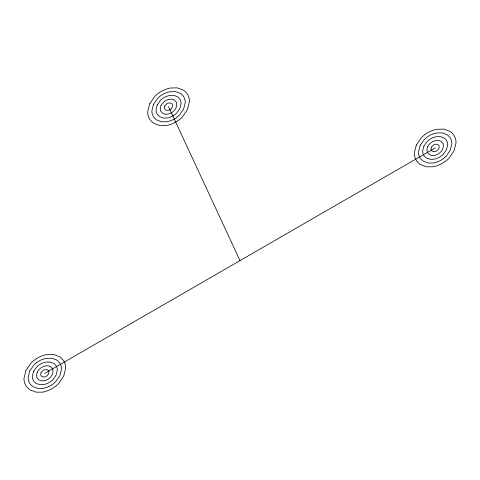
<?xml version="1.0" encoding="UTF-8"?>
<svg xmlns="http://www.w3.org/2000/svg" width="480" height="480" viewBox="0 0 480 480"><rect width="100%" height="100%" fill="white"/><g stroke="black" fill="none" stroke-linecap="round" stroke-linejoin="round"><path stroke-width="0.72" d="M44.82 373.308L435.18 147.936M168.558 106.692L240 260.622M25.968 370.392L24 378.204A38.634 22.302 0 0 0 25.302 384.576A24.666 14.238 0 0 0 30.054 389.922L36.072 392.16L42.684 392.16A26.19 15.12 0 0 0 51.966 388.704A38.634 22.302 0 0 0 58.614 383.556L63.672 376.224L65.64 368.418A38.634 22.302 0 0 0 64.338 362.04A24.666 14.238 0 0 0 59.586 356.7L53.568 354.456L46.416 354.66A24.666 14.238 0 0 0 37.674 357.918A38.634 22.302 0 0 0 31.026 363.06L25.968 370.392M29.736 370.974L28.164 377.226A30.906 17.844 0 0 0 29.208 382.326A19.734 11.394 0 0 0 33.006 386.598L37.818 388.392L43.11 388.386A20.952 12.096 0 0 0 50.538 385.626A30.906 17.844 0 0 0 55.854 381.504L59.904 375.642L61.476 369.396A30.906 17.844 0 0 0 60.432 364.296A19.734 11.394 0 0 0 56.634 360.018L51.822 358.224L46.098 358.392A19.734 11.394 0 0 0 39.102 360.996A30.906 17.844 0 0 0 33.786 365.112L29.736 370.974M33.51 371.562L32.328 376.242A23.178 13.38 0 0 0 33.108 380.07A14.802 8.544 0 0 0 35.958 383.274L39.57 384.618L43.536 384.618A15.714 9.072 0 0 0 49.104 382.542A23.178 13.38 0 0 0 53.094 379.458L56.13 375.06L57.312 370.374A23.178 13.38 0 0 0 56.532 366.546A14.802 8.544 0 0 0 53.682 363.342L50.07 361.998L45.78 362.118A14.802 8.544 0 0 0 40.536 364.074A23.178 13.38 0 0 0 36.546 367.158L33.51 371.562M37.278 372.144L36.492 375.264L37.014 377.814L38.91 379.956C45.528 383.484 55.02 376.068 52.626 368.802L50.73 366.666C45.75 364.074 39.624 367.476 37.278 372.144M41.052 372.726L40.656 374.286L40.914 375.564L41.868 376.632C45.174 378.396 49.92 374.688 48.726 371.058L47.772 369.984C45.282 368.688 42.222 370.392 41.052 372.726M149.706 103.776L147.738 111.582A38.634 22.302 0 0 0 149.04 117.96A24.666 14.238 0 0 0 153.792 123.3L159.81 125.544L166.422 125.538A26.19 15.12 0 0 0 175.704 122.082A38.634 22.302 0 0 0 182.352 116.94L187.41 109.608L189.378 101.796A38.634 22.302 0 0 0 188.076 95.424A24.666 14.238 0 0 0 183.33 90.078L177.306 87.84L170.154 88.044A24.666 14.238 0 0 0 161.418 91.296A38.634 22.302 0 0 0 154.764 96.444L149.706 103.776M153.474 104.358L151.902 110.604A30.906 17.844 0 0 0 152.946 115.704A19.734 11.394 0 0 0 156.744 119.982L161.562 121.776L166.848 121.77A20.952 12.096 0 0 0 174.276 119.004A30.906 17.844 0 0 0 179.592 114.888L183.642 109.026L185.214 102.774A30.906 17.844 0 0 0 184.176 97.674A19.734 11.394 0 0 0 180.372 93.402L175.56 91.608L169.836 91.77A19.734 11.394 0 0 0 162.846 94.374A30.906 17.844 0 0 0 157.524 98.496L153.474 104.358M157.248 104.94L156.066 109.626A23.178 13.38 0 0 0 156.846 113.454A14.802 8.544 0 0 0 159.696 116.658L163.308 118.002L167.28 118.002A15.714 9.072 0 0 0 172.848 115.926A23.178 13.38 0 0 0 176.838 112.842L179.868 108.438L181.05 103.758A23.178 13.38 0 0 0 180.27 99.93A14.802 8.544 0 0 0 177.42 96.726L173.808 95.382L169.518 95.502A14.802 8.544 0 0 0 164.274 97.458A23.178 13.38 0 0 0 160.284 100.542L157.248 104.94M161.016 105.522L160.23 108.648L160.752 111.198L162.654 113.334C169.272 116.862 178.764 109.452 176.364 102.186L174.468 100.044C169.488 97.452 163.368 100.86 161.016 105.522M164.79 106.11L164.394 107.67L164.658 108.942L165.606 110.016C168.912 111.78 173.658 108.072 172.464 104.436L171.51 103.368C169.026 102.072 165.96 103.776 164.79 106.11M416.328 145.02L414.36 152.832A38.634 22.302 0 0 0 415.662 159.204A24.666 14.238 0 0 0 420.414 164.55L426.432 166.788L433.044 166.788A26.19 15.12 0 0 0 442.326 163.332A38.634 22.302 0 0 0 448.974 158.184L454.032 150.852L456 143.046A38.634 22.302 0 0 0 454.698 136.668A24.666 14.238 0 0 0 449.946 131.328L443.928 129.084L436.776 129.288A24.666 14.238 0 0 0 428.034 132.546A38.634 22.302 0 0 0 421.386 137.688L416.328 145.02M420.096 145.602L418.524 151.848A30.906 17.844 0 0 0 419.568 156.954A19.734 11.394 0 0 0 423.366 161.226L428.178 163.02L433.47 163.014A20.952 12.096 0 0 0 440.898 160.254A30.906 17.844 0 0 0 446.214 156.132L450.264 150.27L451.836 144.024A30.906 17.844 0 0 0 450.792 138.924A19.734 11.394 0 0 0 446.994 134.646L442.182 132.852L436.458 133.02A19.734 11.394 0 0 0 429.462 135.624A30.906 17.844 0 0 0 424.146 139.74L420.096 145.602M423.87 146.19L422.688 150.87A23.178 13.38 0 0 0 423.468 154.698A14.802 8.544 0 0 0 426.318 157.902L429.93 159.246L433.896 159.246A15.714 9.072 0 0 0 439.464 157.17A23.178 13.38 0 0 0 443.454 154.086L446.49 149.688L447.672 145.002A23.178 13.38 0 0 0 446.892 141.174A14.802 8.544 0 0 0 444.042 137.97L440.43 136.626L436.14 136.746A14.802 8.544 0 0 0 430.896 138.702A23.178 13.38 0 0 0 426.906 141.786L423.87 146.19M427.638 146.772L426.852 149.892L427.374 152.442L429.27 154.584C435.888 158.112 445.38 150.696 442.986 143.43L441.09 141.294C436.11 138.702 429.984 142.104 427.638 146.772M431.412 147.354L431.016 148.914L431.274 150.192L432.228 151.26C435.534 153.024 440.28 149.316 439.086 145.686L438.132 144.612C435.642 143.316 432.582 145.02 431.412 147.354"/></g></svg>
